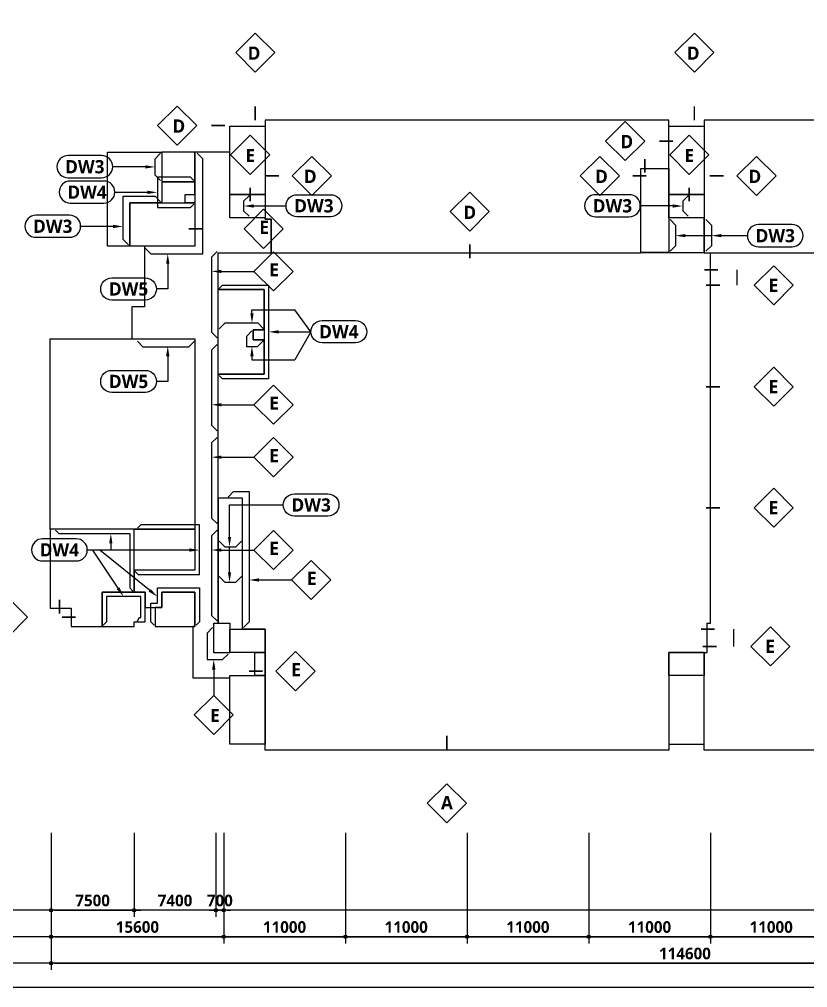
# Model space of a CAD drawing. Header units: millimetres. Extents: x 10941 to 190005487, y 7641 to 455456909.
# Drawn here: x 568909 to 640175, y 36445 to 124021 of the extents above; entities that cross this region are included whole.
import ezdxf
from ezdxf.enums import TextEntityAlignment as Align

# ---------------------------------------------------------------- set-up
doc = ezdxf.new("R2010")
doc.units = ezdxf.units.MM
doc.header["$LTSCALE"] = 400
doc.header["$MEASUREMENT"] = 0
doc.header["$PDSIZE"] = -10
doc.layers.get('0').update_dxf_attribs({"linetype": 'CONTINUOUS'})
doc.layers.get('Defpoints').update_dxf_attribs({"color": 153, "linetype": 'CONTINUOUS'})
for name, color, linetype in [('A-ST-AXIS-DIM', 7, 'CONTINUOUS'), ('A-TEXT2', 3, 'CONTINUOUS'), ('AA-MARK', 2, 'CONTINUOUS')]:
    doc.layers.add(name, color=color, linetype=linetype)
doc.layers.add('Defpoint', color=161, linetype='CONTINUOUS', plot=False)
doc.layers.add('면적', color=210, linetype='CONTINUOUS', plot=False)
doc.styles.add('2020음성 1차', font='')
doc.styles.add('SH_대대리576', font='')
doc.styles.get('2020음성 1차').set_extended_font_data('NanumGothic', bold=True)
doc.styles.get('SH_대대리576').set_extended_font_data('NanumGothic', bold=True)
doc.dimstyles.new('SHP 600', dxfattribs={"dimscale": 300, "dimtxt": 3.5, "dimasz": 1, "dimexe": 2, "dimexo": 2, "dimgap": 1, "dimtad": 1, "dimdec": 0, "dimzin": 0, "dimdsep": 46, "dimtxsty": 'SH_대대리576', "dimblk": 'DIMDOT', "dimcen": 0.09, "dimclrt": 3, "dimadec": 0, "dimazin": 1, "dimtfac": 1, "dimtdec": 0, "dimtix": 1, "dimtmove": 2, "dimatfit": 0, "dimldrblk": 'DIMDOT', "dimfxl": 1, "dimtolj": 1, "dimtzin": 0, "dimarcsym": 0})

# ---------------------------------------------------------------- blocks, each defined once
blk = doc.blocks.new('DIMDOT')
at = {"color": 0}
blk.add_line((-2, 0), (2, 0), dxfattribs=at)
for radius in [0.5, 0.25]:
    blk.add_circle((0, 0), radius, dxfattribs=at)
blk = doc.blocks.new('*D285')
at = {"layer": 'A-ST-AXIS-DIM', "color": 0, "lineweight": -2}
for p, q in [((631382, 50445), (631382, 40445)), ((642382, 50445), (642382, 40445)), ((631682, 41045), (642082, 41045))]:
    blk.add_line(p, q, dxfattribs=at)
at = {"layer": 'Defpoints', "color": 0}
for p in [(631382, 51045), (642382, 51045), (642382, 41045)]:
    blk.add_point(p, dxfattribs=at)
at = {"layer": 'A-ST-AXIS-DIM', "color": 0, "linetype": 'ByBlock', "lineweight": -2, "xscale": 300, "yscale": 300, "zscale": 300, "rotation": 180}
blk.add_blockref('DIMDOT', (631382, 41045), dxfattribs=at)
at = {"layer": 'A-ST-AXIS-DIM', "color": 0, "linetype": 'ByBlock', "lineweight": -2, "xscale": 300, "yscale": 300, "zscale": 300}
blk.add_blockref('DIMDOT', (642382, 41045), dxfattribs=at)
at = {"layer": 'A-ST-AXIS-DIM', "color": 3, "insert": (636882, 41921), "char_height": 1050, "attachment_point": 5, "style": 'SH_대대리576'}
blk.add_mtext('\\A1;11000', dxfattribs=at)
blk = doc.blocks.new('*D286')
at = {"layer": 'A-ST-AXIS-DIM', "color": 0, "lineweight": -2}
for p, q in [((620382, 50445), (620382, 40445)), ((631382, 50445), (631382, 40445)), ((620682, 41045), (631082, 41045))]:
    blk.add_line(p, q, dxfattribs=at)
at = {"layer": 'Defpoints', "color": 0}
for p in [(620382, 51045), (631382, 51045), (631382, 41045)]:
    blk.add_point(p, dxfattribs=at)
at = {"layer": 'A-ST-AXIS-DIM', "color": 0, "linetype": 'ByBlock', "lineweight": -2, "xscale": 300, "yscale": 300, "zscale": 300, "rotation": 180}
blk.add_blockref('DIMDOT', (620382, 41045), dxfattribs=at)
at = {"layer": 'A-ST-AXIS-DIM', "color": 0, "linetype": 'ByBlock', "lineweight": -2, "xscale": 300, "yscale": 300, "zscale": 300}
blk.add_blockref('DIMDOT', (631382, 41045), dxfattribs=at)
at = {"layer": 'A-ST-AXIS-DIM', "color": 3, "insert": (625882, 41921), "char_height": 1050, "attachment_point": 5, "style": 'SH_대대리576'}
blk.add_mtext('\\A1;11000', dxfattribs=at)
blk = doc.blocks.new('*D287')
at = {"layer": 'A-ST-AXIS-DIM', "color": 0, "lineweight": -2}
for p, q in [((609382, 50445), (609382, 40445)), ((620382, 50445), (620382, 40445)), ((609682, 41045), (620082, 41045))]:
    blk.add_line(p, q, dxfattribs=at)
at = {"layer": 'Defpoints', "color": 0}
for p in [(609382, 51045), (620382, 51045), (620382, 41045)]:
    blk.add_point(p, dxfattribs=at)
at = {"layer": 'A-ST-AXIS-DIM', "color": 0, "linetype": 'ByBlock', "lineweight": -2, "xscale": 300, "yscale": 300, "zscale": 300, "rotation": 180}
blk.add_blockref('DIMDOT', (609382, 41045), dxfattribs=at)
at = {"layer": 'A-ST-AXIS-DIM', "color": 0, "linetype": 'ByBlock', "lineweight": -2, "xscale": 300, "yscale": 300, "zscale": 300}
blk.add_blockref('DIMDOT', (620382, 41045), dxfattribs=at)
at = {"layer": 'A-ST-AXIS-DIM', "color": 3, "insert": (614882, 41921), "char_height": 1050, "attachment_point": 5, "style": 'SH_대대리576'}
blk.add_mtext('\\A1;11000', dxfattribs=at)
blk = doc.blocks.new('*D288')
at = {"layer": 'A-ST-AXIS-DIM', "color": 0, "lineweight": -2}
for p, q in [((598382, 50445), (598382, 40445)), ((609382, 50445), (609382, 40445)), ((598682, 41045), (609082, 41045))]:
    blk.add_line(p, q, dxfattribs=at)
at = {"layer": 'Defpoints', "color": 0}
for p in [(598382, 51045), (609382, 51045), (609382, 41045)]:
    blk.add_point(p, dxfattribs=at)
at = {"layer": 'A-ST-AXIS-DIM', "color": 0, "linetype": 'ByBlock', "lineweight": -2, "xscale": 300, "yscale": 300, "zscale": 300, "rotation": 180}
blk.add_blockref('DIMDOT', (598382, 41045), dxfattribs=at)
at = {"layer": 'A-ST-AXIS-DIM', "color": 0, "linetype": 'ByBlock', "lineweight": -2, "xscale": 300, "yscale": 300, "zscale": 300}
blk.add_blockref('DIMDOT', (609382, 41045), dxfattribs=at)
at = {"layer": 'A-ST-AXIS-DIM', "color": 3, "insert": (603882, 41921), "char_height": 1050, "attachment_point": 5, "style": 'SH_대대리576'}
blk.add_mtext('\\A1;11000', dxfattribs=at)
blk = doc.blocks.new('*D289')
at = {"layer": 'A-ST-AXIS-DIM', "color": 0, "lineweight": -2}
for p, q in [((587382, 50445), (587382, 40445)), ((598382, 50445), (598382, 40445)), ((587682, 41045), (598082, 41045))]:
    blk.add_line(p, q, dxfattribs=at)
at = {"layer": 'Defpoints', "color": 0}
for p in [(587382, 51045), (598382, 51045), (598382, 41045)]:
    blk.add_point(p, dxfattribs=at)
at = {"layer": 'A-ST-AXIS-DIM', "color": 0, "linetype": 'ByBlock', "lineweight": -2, "xscale": 300, "yscale": 300, "zscale": 300, "rotation": 180}
blk.add_blockref('DIMDOT', (587382, 41045), dxfattribs=at)
at = {"layer": 'A-ST-AXIS-DIM', "color": 0, "linetype": 'ByBlock', "lineweight": -2, "xscale": 300, "yscale": 300, "zscale": 300}
blk.add_blockref('DIMDOT', (598382, 41045), dxfattribs=at)
at = {"layer": 'A-ST-AXIS-DIM', "color": 3, "insert": (592882, 41921), "char_height": 1050, "attachment_point": 5, "style": 'SH_대대리576'}
blk.add_mtext('\\A1;11000', dxfattribs=at)
blk = doc.blocks.new('*D290')
at = {"layer": 'A-ST-AXIS-DIM', "color": 0, "lineweight": -2}
for p, q in [((571782, 50445), (571782, 40445)), ((587382, 50445), (587382, 40445)), ((572082, 41045), (587082, 41045))]:
    blk.add_line(p, q, dxfattribs=at)
at = {"layer": 'Defpoints', "color": 0}
for p in [(571782, 51045), (587382, 51045), (587382, 41045)]:
    blk.add_point(p, dxfattribs=at)
at = {"layer": 'A-ST-AXIS-DIM', "color": 0, "linetype": 'ByBlock', "lineweight": -2, "xscale": 300, "yscale": 300, "zscale": 300, "rotation": 180}
blk.add_blockref('DIMDOT', (571782, 41045), dxfattribs=at)
at = {"layer": 'A-ST-AXIS-DIM', "color": 0, "linetype": 'ByBlock', "lineweight": -2, "xscale": 300, "yscale": 300, "zscale": 300}
blk.add_blockref('DIMDOT', (587382, 41045), dxfattribs=at)
at = {"layer": 'A-ST-AXIS-DIM', "color": 3, "insert": (579582, 41924), "char_height": 1050, "attachment_point": 5, "style": 'SH_대대리576'}
blk.add_mtext('\\A1;15600', dxfattribs=at)
blk = doc.blocks.new('*D295')
at = {"layer": 'A-ST-AXIS-DIM', "color": 0, "lineweight": -2}
for p, q in [((571782, 50445), (571782, 38045)), ((686382, 50445), (686382, 38045)), ((572082, 38645), (686082, 38645))]:
    blk.add_line(p, q, dxfattribs=at)
at = {"layer": 'Defpoints', "color": 0}
for p in [(571782, 51045), (686382, 51045), (686382, 38645)]:
    blk.add_point(p, dxfattribs=at)
at = {"layer": 'A-ST-AXIS-DIM', "color": 0, "linetype": 'ByBlock', "lineweight": -2, "xscale": 300, "yscale": 300, "zscale": 300, "rotation": 180}
blk.add_blockref('DIMDOT', (571782, 38645), dxfattribs=at)
at = {"layer": 'A-ST-AXIS-DIM', "color": 0, "linetype": 'ByBlock', "lineweight": -2, "xscale": 300, "yscale": 300, "zscale": 300}
blk.add_blockref('DIMDOT', (686382, 38645), dxfattribs=at)
at = {"layer": 'A-ST-AXIS-DIM', "color": 3, "insert": (629082, 39524), "char_height": 1050, "attachment_point": 5, "style": 'SH_대대리576'}
blk.add_mtext('\\A1;114600', dxfattribs=at)
blk = doc.blocks.new('*D8106')
at = {"layer": 'A-ST-AXIS-DIM', "color": 0, "lineweight": -2}
for p, q in [((571782, 50445), (571782, 42845)), ((579282, 50445), (579282, 42845)), ((572082, 43445), (578982, 43445))]:
    blk.add_line(p, q, dxfattribs=at)
at = {"layer": 'Defpoints', "color": 0}
for p in [(571782, 51045), (579282, 51045), (579282, 43445)]:
    blk.add_point(p, dxfattribs=at)
at = {"layer": 'A-ST-AXIS-DIM', "color": 0, "linetype": 'ByBlock', "lineweight": -2, "xscale": 300, "yscale": 300, "zscale": 300, "rotation": 180}
blk.add_blockref('DIMDOT', (571782, 43445), dxfattribs=at)
at = {"layer": 'A-ST-AXIS-DIM', "color": 0, "linetype": 'ByBlock', "lineweight": -2, "xscale": 300, "yscale": 300, "zscale": 300}
blk.add_blockref('DIMDOT', (579282, 43445), dxfattribs=at)
at = {"layer": 'A-ST-AXIS-DIM', "color": 3, "insert": (575532, 44322), "char_height": 1050, "attachment_point": 5, "style": 'SH_대대리576'}
blk.add_mtext('\\A1;7500', dxfattribs=at)
blk = doc.blocks.new('*D8107')
at = {"layer": 'A-ST-AXIS-DIM', "color": 0, "lineweight": -2}
for p, q in [((579282, 50445), (579282, 42845)), ((586682, 50445), (586682, 42845)), ((586382, 43445), (579582, 43445))]:
    blk.add_line(p, q, dxfattribs=at)
at = {"layer": 'Defpoints', "color": 0}
for p in [(579282, 51045), (586682, 51045), (579282, 43445)]:
    blk.add_point(p, dxfattribs=at)
at = {"layer": 'A-ST-AXIS-DIM', "color": 0, "linetype": 'ByBlock', "lineweight": -2, "xscale": 300, "yscale": 300, "zscale": 300, "rotation": 180}
blk.add_blockref('DIMDOT', (579282, 43445), dxfattribs=at)
at = {"layer": 'A-ST-AXIS-DIM', "color": 0, "linetype": 'ByBlock', "lineweight": -2, "xscale": 300, "yscale": 300, "zscale": 300}
blk.add_blockref('DIMDOT', (586682, 43445), dxfattribs=at)
at = {"layer": 'A-ST-AXIS-DIM', "color": 3, "insert": (582982, 44321), "char_height": 1050, "attachment_point": 5, "style": 'SH_대대리576'}
blk.add_mtext('\\A1;7400', dxfattribs=at)
blk = doc.blocks.new('*D8108')
at = {"layer": 'A-ST-AXIS-DIM', "color": 0, "lineweight": -2}
for p, q in [((586682, 50445), (586682, 42845)), ((587382, 50445), (587382, 42845)), ((586382, 43445), (586082, 43445)), ((586682, 43445), (587382, 43445)), ((587682, 43445), (587982, 43445))]:
    blk.add_line(p, q, dxfattribs=at)
at = {"layer": 'Defpoints', "color": 0}
for p in [(586682, 51045), (587382, 51045), (587382, 43445)]:
    blk.add_point(p, dxfattribs=at)
at = {"layer": 'A-ST-AXIS-DIM', "color": 0, "linetype": 'ByBlock', "lineweight": -2, "xscale": 300, "yscale": 300, "zscale": 300}
blk.add_blockref('DIMDOT', (586682, 43445), dxfattribs=at)
at = {"layer": 'A-ST-AXIS-DIM', "color": 0, "linetype": 'ByBlock', "lineweight": -2, "xscale": 300, "yscale": 300, "zscale": 300, "rotation": 180}
blk.add_blockref('DIMDOT', (587382, 43445), dxfattribs=at)
at = {"layer": 'A-ST-AXIS-DIM', "color": 3, "insert": (587032, 44321), "char_height": 1050, "attachment_point": 5, "style": 'SH_대대리576'}
blk.add_mtext('\\A1;700', dxfattribs=at)
blk = doc.blocks.new('G$C103DFDC3')
at = {"layer": '면적'}
for points in [[(20000, 48025), (20000, 45000), (53400, 45000), (53400, 52620), (55950, 52620), (55950, 57000), (20000, 57000), (19450, 57000), (19450, 48025), (20000, 48025)], [(95600, 57500), (92200, 57500), (92200, 57000), (60200, 57000), (59150, 57000), (59150, 48025), (59150, 48025), (59150, 45000), (92200, 45000), (92200, 51120), (95600, 51120)], [(16250, 56450), (19450, 56450), (19450, 50250), (16250, 50250)], [(59150, 50250), (55950, 50250), (55950, 56450), (59150, 56450)], [(12900, 6550), (16250, 6550), (16250, 6750), (18500, 6750), (18500, 8850), (16250, 8850), (16250, 8800), (14800, 8800), (14800, 11500), (15200, 11500), (15200, 45000), (20000, 45000), (20000, 48025), (19450, 48025), (19450, 48150), (16250, 48150), (16250, 54100), (13100, 54100), (13100, 45600), (8525, 45600), (8525, 40100), (7400, 40100), (7400, 37200), (13100, 37200), (13100, 16300), (7600, 16300), (7600, 14300), (8600, 14300), (8600, 12900), (10100, 12900), (10100, 14300), (13100, 14300), (13100, 11200), (12900, 11200), (12900, 6550)], [(13100, 54100), (10100, 54100), (10100, 51420), (13100, 51420)], [(55950, 45025), (53400, 45025), (53400, 52620), (55950, 52620)], [(10100, 51420), (10100, 49500), (12210, 49500), (12210, 50270), (13100, 50270), (13100, 51420)], [(12210, 50270), (13100, 50270), (13100, 49500), (12210, 49500)], [(16250, 50250), (19450, 50250), (19450, 48150), (16250, 48150)], [(59150, 48150), (55950, 48150), (55950, 50250), (59150, 50250)], [(7200, 49500), (13100, 49500), (13100, 45600), (7200, 45600)], [(55950, 48150), (55950, 45025), (59150, 45025), (59150, 48025), (59150, 48025), (59150, 48150)], [(15200, 41675), (19355, 41675), (19355, 38025), (18355, 38025), (18355, 37125), (19355, 37125), (19355, 34000), (15200, 34000)], [(0, 20000), (0, 37200), (13100, 37200), (13100, 20000)], [(15200, 22800), (15200, 11500), (16250, 11500), (16250, 10950), (17400, 10950), (17400, 22725), (17400, 22800)], [(7600, 14300), (7600, 20000), (0, 20000), (0, 12850), (1900, 12850), (1900, 11200), (4700, 11200), (4700, 14300)], [(7600, 20000), (13100, 20000), (13100, 16300), (7600, 16300)], [(4700, 14300), (4700, 11200), (7600, 11200), (7600, 11600), (8600, 11600), (8600, 14300)], [(9500, 12900), (9500, 11200), (13100, 11200), (13100, 14300), (10100, 14300), (10100, 12900)], [(14800, 11500), (16250, 11500), (16250, 8800), (14800, 8800)], [(16250, 10950), (19450, 10950), (19450, 8850), (16250, 8850)], [(19450, 6750), (18500, 6750), (18500, 8850), (19450, 8850)], [(55950, 8850), (59150, 8850), (59150, 6750), (55950, 6750)], [(16250, 6750), (19450, 6750), (19450, 550), (16250, 550)], [(55950, 6750), (55950, 6750), (55950, 6750), (55950, 550), (59150, 550), (59150, 6750), (59150, 6750)]]:
    blk.add_lwpolyline(points, close=True, dxfattribs=at)
for points in [[(10100, 51420), (10100, 51420), (10100, 49500), (10100, 49500), (7200, 49500), (7200, 45600), (5200, 45600), (5200, 54100), (10100, 54100), (10100, 51420)], [(110950, 0), (59150, 0), (59150, 8850), (55950, 8850), (55950, 0), (19450, 0), (19450, 10950), (17400, 10950), (17400, 11500), (17400, 11500), (17400, 15800), (17400, 15800), (17400, 22800), (15200, 22800), (15200, 34000), (19355, 34000), (19355, 37125), (18355, 37125), (18355, 38025), (19355, 38025), (19355, 41675), (15200, 41675), (15200, 45000), (53400, 45000), (53400, 45025), (59150, 45025), (59150, 45000), (93100, 45000)], [(59150, 8850), (59400, 8850), (59400, 11500), (59700, 11500), (59700, 45000)]]:
    blk.add_lwpolyline(points, dxfattribs=at)
at = {"layer": '면적', "elevation": 103000}
blk.add_lwpolyline([(18355, 38025), (19355, 38025), (19355, 37125), (18355, 37125)], close=True, dxfattribs=at)

msp = doc.modelspace()

# ---------------------------------------------------------------- linework, layer by layer
at = {"layer": 'AA-MARK'}
for p, q in [((633794.4, 99966.3, 103000), (633794.4, 101378.5, 103000)), ((595274.7, 95753.8, 103000), (593805.8, 97741.3, 103000)), ((595274.7, 95753.8, 103000), (593805.8, 93241.4, 103000)), ((633494.4, 67313.2, 103000), (633494.4, 68878.8, 103000))]:
    msp.add_line(p, q, dxfattribs=at)
at = {"layer": 'AA-MARK', "color": 2, "linetype": 'ByBlock', "lineweight": -2}
for points, elevation in [([(591999.6, 121015.2), (590231.8, 122782.9), (588464.1, 121015.2), (590231.8, 119247.4)], 103000), ([(631699.6, 121015.2), (629931.8, 122782.9), (628164.1, 121015.2), (629931.8, 119247.4)], 103000), ([(583175.6, 112648.6), (581407.8, 114416.3), (583175.6, 116184.1), (584943.3, 114416.3)], 103000), ([(623675.6, 111244.2), (621907.8, 113012), (623675.6, 114779.8), (625443.3, 113012)], 103000), ([(588009.5, 111772), (589777.2, 113539.8), (591545, 111772), (589777.2, 110004.2)], 103000), ([(627709.5, 111772), (629477.2, 113539.8), (631245, 111772), (629477.2, 110004.2)], 103000), ([(595353.4, 108097.1), (597121.2, 109864.9), (595353.4, 111632.7), (593585.6, 109864.9)], 103000), ([(621388.7, 108097.1), (619620.9, 109864.9), (621388.7, 111632.7), (623156.4, 109864.9)], 103000), ([(635549.7, 108097.1), (637317.5, 109864.9), (635549.7, 111632.7), (633781.9, 109864.9)], 103000), ([(607860, 106631.7), (609627.7, 108399.5), (611395.5, 106631.7), (609627.7, 104863.9)], -103000), ([(590987.5, 106842.4), (592755.3, 105074.7), (590987.5, 103306.9), (589219.7, 105074.7)], 103000), ([(591887.5, 102990.6), (593655.3, 101222.8), (591887.5, 99455.1), (590119.7, 101222.8)], 103000), ([(637112.3, 98198.6), (638880.1, 99966.3), (637112.3, 101734.1), (635344.6, 99966.3)], 103000), ([(637112.3, 89026.4), (638880.1, 90794.2), (637112.3, 92561.9), (635344.6, 90794.2)], 103000), ([(591887.5, 90930.8), (593655.3, 89163), (591887.5, 87395.3), (590119.7, 89163)], 206000), ([(591887.5, 86190.6), (593655.3, 84422.8), (591887.5, 82655.1), (590119.7, 84422.8)], 103000), ([(637112.3, 78078.1), (638880.1, 79845.9), (637112.3, 81613.6), (635344.6, 79845.9)], 103000), ([(591887.5, 77790.6), (593655.3, 76022.8), (591887.5, 74255.1), (590119.7, 76022.8)], 103000), ([(595287.5, 75084.8), (597055.3, 73317), (595287.5, 71549.2), (593519.7, 73317)], 103000), ([(567888.8, 68173.6), (566121, 69941.3), (567888.8, 71709.1), (569656.6, 69941.3)], 103000), ([(636812.3, 65545.4), (638580.1, 67313.2), (636812.3, 69081), (635044.6, 67313.2)], 103000), ([(593875, 66834.1), (595642.7, 65066.3), (593875, 63298.6), (592107.2, 65066.3)], 103000), ([(584714.1, 61110.3), (586481.8, 59342.6), (588249.6, 61110.3), (586481.8, 62878.1)], 103000), ([(605784.1, 53123.3), (607551.8, 51355.6), (609319.6, 53123.3), (607551.8, 54891.1)], 103000)]:
    msp.add_lwpolyline(points, close=True, dxfattribs=dict(at, elevation=elevation))
at = {"layer": 'AA-MARK'}
for points, elevation in [([(590231.8, 119247.4, 0, 0, 0), (590231.8, 116147.1, 150, 150, 0), (590231.8, 114897.1, 150, 150, 0)], 103000), ([(629931.8, 119247.4, 0, 0, 0), (629931.8, 116147.1, 150, 150, 0), (629931.8, 114897.1, 150, 150, 0)], 103000), ([(584943.3, 114416.3, 0, 0, 0), (586256.8, 114416.3, 150, 150, 0), (587506.8, 114416.3, 150, 150, 0)], 103000), ([(625443.3, 113012, 0, 0, 0), (626756.8, 113012, 150, 150, 0), (628006.8, 113012, 150, 150, 0)], 103000), ([(625443.3, 113012, 0, 0, 0), (625443.3, 111399.7, 150, 150, 0), (625443.3, 110149.7, 150, 150, 0)], 103000), ([(589777.2, 110004.2, 0, 0, 0), (589777.2, 108803.8, 150, 150, 0), (589777.2, 107553.8, 150, 150, 0)], 103000), ([(593585.6, 109864.9, 0, 0, 0), (592385.2, 109864.9, 150, 150, 0), (591135.2, 109864.9, 150, 150, 0)], 103000), ([(623156.4, 109864.9, 0, 0, 0), (624356.8, 109864.9, 150, 150, 0), (625606.8, 109864.9, 150, 150, 0)], 103000), ([(629477.2, 110004.2, 0, 0, 0), (629477.2, 108803.8, 150, 150, 0), (629477.2, 107553.8, 150, 150, 0)], 103000), ([(633781.9, 109864.9, 0, 0, 0), (632581.5, 109864.9, 150, 150, 0), (631331.5, 109864.9, 150, 150, 0)], 103000), ([(589219.7, 105074.7, 0, 0, 0), (585466.8, 105074.7, 150, 150, 0), (584216.8, 105074.7, 150, 150, 0)], 103000), ([(609627.7, 104863.9, 0, 0, 0), (609627.7, 103663.5, 150, 150, 0), (609627.7, 102413.5, 150, 150, 0)], -103000), ([(633794.4, 101378.5, 0, 0, 0), (632081.8, 101378.5, 150, 150, 0), (630831.8, 101378.5, 150, 150, 0)], 103000), ([(635344.6, 99966.3, 0, 0, 0), (632244.3, 99966.3, 150, 150, 0), (630994.3, 99966.3, 150, 150, 0)], 103000), ([(635344.6, 90794.2, 0, 0, 0), (632244.3, 90794.2, 150, 150, 0), (630994.3, 90794.2, 150, 150, 0)], 103000), ([(635344.6, 79845.9, 0, 0, 0), (632244.3, 79845.9, 150, 150, 0), (630994.3, 79845.9, 150, 150, 0)], 103000), ([(572529.2, 69941.3, 0, 0, 0), (572529.2, 70276.3, 150, 150, 0), (572529.2, 71526.3, 150, 150, 0)], 103000), ([(569656.6, 69941.3, 0, 0, 0), (572756.8, 69941.3, 150, 150, 0), (574006.8, 69941.3, 150, 150, 0)], 103000), ([(633494.4, 68878.8, 0, 0, 0), (631781.8, 68878.8, 150, 150, 0), (630531.8, 68878.8, 150, 150, 0)], 103000), ([(635044.6, 67313.2, 0, 0, 0), (631944.3, 67313.2, 150, 150, 0), (630694.3, 67313.2, 150, 150, 0)], 103000), ([(592107.2, 65066.3, 0, 0, 0), (590906.8, 65066.3, 150, 150, 0), (589656.8, 65066.3, 150, 150, 0)], 103000), ([(607551.8, 54891.1, 0, 0, 0), (607551.8, 57991.3, 150, 150, 0), (607551.8, 59241.3, 150, 150, 0)], 103000)]:
    msp.add_lwpolyline(points, format="xyseb", dxfattribs=dict(at, elevation=elevation))
at = {"layer": 'AA-MARK', "elevation": 103000}
for points in [[(573308.5, 109693.9), (576344.1, 109693.9, 1), (576344.1, 111693.9), (573308.5, 111693.9, 1)], [(573508.5, 107393.9), (576544.1, 107393.9, 1), (576544.1, 109393.9), (573508.5, 109393.9, 1)], [(597055.1, 106158.9), (594019.6, 106158.9, -1), (594019.6, 108158.9), (597055.1, 108158.9, -1)], [(621008.5, 106158.9), (624044.1, 106158.9, 1), (624044.1, 108158.9), (621008.5, 108158.9, 1)], [(570408.5, 104308.5), (573444.1, 104308.5, 1), (573444.1, 106308.5), (570408.5, 106308.5, 1)], [(635731.8, 103458.1), (638767.4, 103458.1, 1), (638767.4, 105458.1), (635731.8, 105458.1, 1)], [(599310.1, 94771.4), (596274.6, 94771.4, -1), (596274.6, 96771.4), (599310.1, 96771.4, -1)], [(596805.1, 79101.5), (593769.6, 79101.5, -1), (593769.6, 81101.5), (596805.1, 81101.5, -1)], [(571008.5, 75040.8), (574044.1, 75040.8, 1), (574044.1, 77040.8), (571008.5, 77040.8, 1)]]:
    msp.add_lwpolyline(points, format="xyb", close=True, dxfattribs=at)
at = {"layer": 'AA-MARK'}
for points, elevation in [([(580281.8, 103316.3), (580781.8, 102816.3), (585481.8, 102816.3), (585481.8, 111416.3), (584981.8, 111916.3)], 103000), ([(581681.8, 109436.3), (581181.8, 109936.3), (581181.8, 111416.3), (581681.8, 111916.3)], 103000), ([(580281.8, 110676.3), (577343.9, 110676.3)], 103000), ([(584681.8, 109436.3), (584381.8, 109736.3), (581381.8, 109736.3), (581381.8, 107016.3), (584381.8, 107016.3), (584681.8, 107316.3)], 103000), ([(580481.8, 108376.3), (577543.9, 108376.3)], 103000), ([(578781.8, 103616.3), (578281.8, 104116.3), (578281.8, 108016.3), (581181.8, 108016.3), (581681.8, 107516.3)], 103000), ([(589681.8, 108066.3), (589181.8, 107566.3), (589181.8, 106716.3), (589681.8, 106216.3)], 103000), ([(629381.8, 108066.3), (628881.8, 107566.3), (628881.8, 106716.3), (629381.8, 106216.3)], 103000), ([(590081.8, 107141.3), (593019.7, 107141.3)], 103000), ([(627981.8, 107141.3), (625043.9, 107141.3)], 103000), ([(577381.8, 105290.9), (574443.9, 105290.9)], 103000), ([(627731.8, 105916.3), (628231.8, 105416.3), (628231.8, 103541.3), (627731.8, 103041.3)], 103000), ([(630981.8, 105916.3), (631481.8, 105416.3), (631481.8, 103541.3), (630981.8, 103041.3)], 103000), ([(629131.8, 104458.1), (631481.8, 104458.1)], 103000), ([(632381.8, 104458.1), (634731.8, 104458.1)], 103000), ([(586781.8, 103016.3), (586281.8, 102516.3), (586281.8, 95716.3), (586781.8, 95216.3)], 103000), ([(587181.8, 101222.8), (590119.7, 101222.8)], 103000), ([(586981.8, 99691.3), (587281.8, 99991.3), (591436.8, 99991.3), (591436.8, 91516.3), (587281.8, 91516.3), (586981.8, 91816.3)], 103000), ([(589936.8, 97441.3), (589936.8, 97741.3), (593805.8, 97741.3)], 103000), ([(590986.8, 96041.3), (590486.8, 96541.3), (587481.8, 96541.3), (586981.8, 96041.3)], 103000), ([(589936.8, 95841.3), (589436.8, 95341.3), (589436.8, 94441.3), (590436.8, 94441.3), (590936.8, 94941.3)], 103000), ([(592336.8, 95753.8), (595274.7, 95753.8)], 103000), ([(579581.8, 94916.3), (580081.8, 94416.3), (584231.8, 94416.3), (584731.8, 94916.3)], 103000), ([(586781.8, 94616.3), (586281.8, 94116.3), (586281.8, 87316.3), (586781.8, 86816.3)], 103000), ([(589936.8, 93541.3), (589936.8, 93241.4), (593805.8, 93241.4)], 103000), ([(587181.8, 89163), (590119.7, 89163)], 206000), ([(586781.8, 86216.3), (586281.8, 85716.3), (586281.8, 78916.3), (586781.8, 78416.3)], 103000), ([(587181.8, 84422.8), (590119.7, 84422.8)], 103000), ([(587781.8, 80803.8), (588281.8, 81303.8), (589681.8, 81303.8), (589681.8, 69516.3), (589181.8, 69016.3)], 103000), ([(587906.8, 77216.3), (587906.8, 80101.5), (592769.6, 80101.5)], 103000), ([(579351.8, 74116.3), (579651.8, 73816.3), (585181.8, 73816.3), (585181.8, 78316.3), (579881.8, 78316.3), (579581.8, 78016.3)], 103000), ([(572181.8, 77816.3), (572481.8, 77516.3), (578881.8, 77516.3), (578881.8, 72596.3), (579161.8, 72316.3)], 103000), ([(586781.8, 77816.3), (586281.8, 77316.3), (586281.8, 70116.3), (586781.8, 69616.3)], 103000), ([(577178.1, 76616.3), (577178.1, 76023.3)], 103000), ([(586981.8, 76816.3), (587481.8, 76316.3), (588481.8, 76316.3), (588981.8, 76816.3)], 103000), ([(587906.8, 74016.3), (587906.8, 76316.3)], 103000), ([(584281.8, 76023.3), (575043.9, 76023.3)], 103000), ([(577835.4, 72567), (575549.7, 76023.3)], 103000), ([(580682.4, 72382.7), (576186.5, 76023.3)], 103000), ([(587181.8, 76022.8), (590119.7, 76022.8)], 103000), ([(586981.8, 73616.3), (587481.8, 73116.3), (588481.8, 73116.3), (588981.8, 73616.3)], 103000), ([(590581.8, 73317), (593519.7, 73317)], 103000), ([(579581.8, 69603.8), (579731.8, 69916.3), (579881.8, 69916.3), (579881.8, 71816.3), (576781.8, 71816.3), (576781.8, 69516.3), (576481.8, 69216.3)], 103000), ([(581081.8, 69216.3), (580781.8, 69516.3), (580781.8, 71216.3), (581381.8, 71216.3), (581381.8, 72616.3), (585181.8, 72616.3), (585181.8, 69516.3), (584881.8, 69216.3)], 103000), ([(586381.8, 69016.3), (585881.8, 68516.3), (585881.8, 66116.3), (587281.8, 66116.3), (587781.8, 66616.3)], 103000), ([(586481.8, 65216.3), (586481.8, 62878.1)], 103000)]:
    msp.add_lwpolyline(points, dxfattribs=dict(at, elevation=elevation))
for points in [[(582323.6, 101916.3), (582323.6, 99634.7), (581299.3, 99634.7)], [(582323.6, 93553.3), (582323.6, 91271.6), (581299.3, 91271.6)]]:
    msp.add_lwpolyline(points, dxfattribs=at)
for points in [[(580299.3, 98634.7), (577263.8, 98634.7, -1), (577263.8, 100634.7), (580299.3, 100634.7, -1)], [(580299.3, 90271.6), (577263.8, 90271.6, -1), (577263.8, 92271.6), (580299.3, 92271.6, -1)]]:
    msp.add_lwpolyline(points, format="xyb", close=True, dxfattribs=at)
for points in [[(580281.8, 110526.3, 103000), (581181.8, 110676.3, 103000), (580281.8, 110826.3, 103000)], [(580481.8, 108226.3, 103000), (581381.8, 108376.3, 103000), (580481.8, 108526.3, 103000)], [(590081.8, 106991.3, 103000), (589181.8, 107141.3, 103000), (590081.8, 107291.3, 103000)], [(627981.8, 106991.3, 103000), (628881.8, 107141.3, 103000), (627981.8, 107291.3, 103000)], [(577381.8, 105140.9, 103000), (578281.8, 105290.9, 103000), (577381.8, 105440.9, 103000)], [(629131.8, 104308.1, 103000), (628231.8, 104458.1, 103000), (629131.8, 104608.1, 103000)], [(632381.8, 104308.1, 103000), (631481.8, 104458.1, 103000), (632381.8, 104608.1, 103000)], [(582173.6, 101916.3, 103000), (582323.6, 102816.3, 103000), (582473.6, 101916.3, 103000)], [(587181.8, 101072.8, 103000), (586281.8, 101222.8, 103000), (587181.8, 101372.8, 103000)], [(589786.8, 97441.3, 103000), (589936.8, 96541.3, 103000), (590086.8, 97441.3, 103000)], [(592336.8, 95603.8, 103000), (591436.8, 95753.8, 103000), (592336.8, 95903.8, 103000)], [(582173.6, 93553.3, 103000), (582323.6, 94453.3, 103000), (582473.6, 93553.3, 103000)], [(589786.8, 93541.3, 103000), (589936.8, 94441.3, 103000), (590086.8, 93541.3, 103000)], [(587181.8, 89013, 206000), (586281.8, 89163, 206000), (587181.8, 89313, 206000)], [(587181.8, 84272.8, 103000), (586281.8, 84422.8, 103000), (587181.8, 84572.8, 103000)], [(577328.1, 76616.3, 103000), (577178.1, 77516.3, 103000), (577028.1, 76616.3, 103000)], [(588056.8, 77216.3, 103000), (587906.8, 76316.3, 103000), (587756.8, 77216.3, 103000)], [(584281.8, 75873.3, 103000), (585181.8, 76023.3, 103000), (584281.8, 76173.3, 103000)], [(587181.8, 75872.8, 103000), (586281.8, 76022.8, 103000), (587181.8, 76172.8, 103000)], [(588056.8, 74016.3, 103000), (587906.8, 73116.3, 103000), (587756.8, 74016.3, 103000)], [(590581.8, 73167, 103000), (589681.8, 73317, 103000), (590581.8, 73467, 103000)], [(577710.3, 72484.3, 103000), (578331.8, 71816.3, 103000), (577960.5, 72649.8, 103000)], [(580588, 72266.1, 103000), (581381.8, 71816.3, 103000), (580776.8, 72499.3, 103000)], [(586331.8, 65216.3, 103000), (586481.8, 66116.3, 103000), (586631.8, 65216.3, 103000)]]:
    msp.add_solid(points, dxfattribs=at)
at = {"layer": 'Defpoint'}
for points in [[(707981.8, 36444.9), (536781.8, 36444.9), (536781.8, 165016.3), (707981.8, 165016.3)], [(705781.8, 38644.9), (538981.8, 38644.9), (538981.8, 162816.3), (705781.8, 162816.3)], [(703381.8, 41044.9), (541381.8, 41044.9), (541381.8, 160416.3), (703381.8, 160416.3)], [(700981.8, 43444.9), (543781.8, 43444.9), (543781.8, 158016.3), (700981.8, 158016.3)]]:
    msp.add_lwpolyline(points, close=True, dxfattribs=at)

# ---------------------------------------------------------------- block references
msp.add_blockref('G$C103DFDC3', (571681.8, 57916.3))

# ---------------------------------------------------------------- texts
at = {"layer": 'A-TEXT2', "style": '2020음성 1차'}
for s, p in [('D', (590124.8, 120963.4, 103000)), ('D', (629824.8, 120963.4, 103000)), ('D', (583323.5, 114367.5, 103000)), ('D', (623823.5, 112963.1, 103000)), ('E', (589775.8, 111706.3, 103000)), ('E', (629475.8, 111706.3, 103000)), ('DW3', (574826.3, 110693.9, 103000)), ('D', (595205.5, 109816, 103000)), ('D', (621536.6, 109816, 103000)), ('D', (635401.8, 109816, 103000)), ('DW4', (575026.3, 108393.9, 103000)), ('DW3', (595537.4, 107158.9, 103000)), ('DW3', (622526.3, 107158.9, 103000)), ('D', (609626.3, 106566, -103000)), ('DW3', (571926.3, 105308.5, 103000)), ('E', (591040.2, 105218.4, 103000)), ('DW3', (637249.6, 104458.1, 103000)), ('E', (591940.2, 101366.6, 103000)), ('DW5', (578781.5, 99634.7)), ('E', (637076.5, 99966.3, 103000)), ('DW4', (597792.4, 95771.4, 103000)), ('DW5', (578781.5, 91271.6)), ('E', (637076.5, 90794.2, 103000)), ('E', (591940.2, 89306.8, 206000)), ('E', (591940.2, 84566.6, 103000)), ('DW3', (595287.4, 80101.5, 103000)), ('E', (637076.5, 79845.9, 103000)), ('DW4', (572526.3, 76040.8, 103000)), ('E', (591940.2, 76166.6, 103000)), ('E', (595340.2, 73460.7, 103000)), ('E', (636776.5, 67313.2, 103000)), ('E', (593927.7, 65210.1, 103000)), ('E', (586588.8, 61058.5, 103000)), ('A', (607562, 53160.9, 103000))]:
    msp.add_text(s, height=1200, dxfattribs=at).set_placement(p, align=Align.MIDDLE_CENTER)

# ---------------------------------------------------------------- dimensions: what is measured, and where the dimension line sits
at = {"layer": 'A-ST-AXIS-DIM'}
for base, p1, p2, angle, picture, middle in [((587381.8, 41044.9), (571781.8, 51044.9), (587381.8, 51044.9), 180, '*D290', (579581.8, 41924.3)), ((686381.8, 38644.9), (571781.8, 51044.9), (686381.8, 51044.9), 180, '*D295', (629081.8, 39524.3)), ((579281.8, 43444.9), (571781.8, 51044.9), (579281.8, 51044.9), 0, '*D8106', (575531.8, 44322.1)), ((579281.8, 43444.9), (586681.8, 51044.9), (579281.8, 51044.9), 180, '*D8107', (582981.8, 44320.6)), ((587381.8, 43444.9), (586681.8, 51044.9), (587381.8, 51044.9), 0, '*D8108', (587031.8, 44320.6)), ((598381.8, 41044.9), (587381.8, 51044.9), (598381.8, 51044.9), 180, '*D289', (592881.8, 41920.6)), ((609381.8, 41044.9), (598381.8, 51044.9), (609381.8, 51044.9), 180, '*D288', (603881.8, 41920.6)), ((620381.8, 41044.9), (609381.8, 51044.9), (620381.8, 51044.9), 180, '*D287', (614881.8, 41920.6)), ((631381.8, 41044.9), (620381.8, 51044.9), (631381.8, 51044.9), 180, '*D286', (625881.8, 41920.6)), ((642381.8, 41044.9), (631381.8, 51044.9), (642381.8, 51044.9), 180, '*D285', (636881.8, 41920.6))]:
    dim = msp.add_linear_dim(base=base, p1=p1, p2=p2, angle=angle, dimstyle='SHP 600', dxfattribs=at)
    dim.commit()
    dim.dimension.update_dxf_attribs({"geometry": picture, "text_midpoint": middle})

doc.saveas('drawing.dxf')
